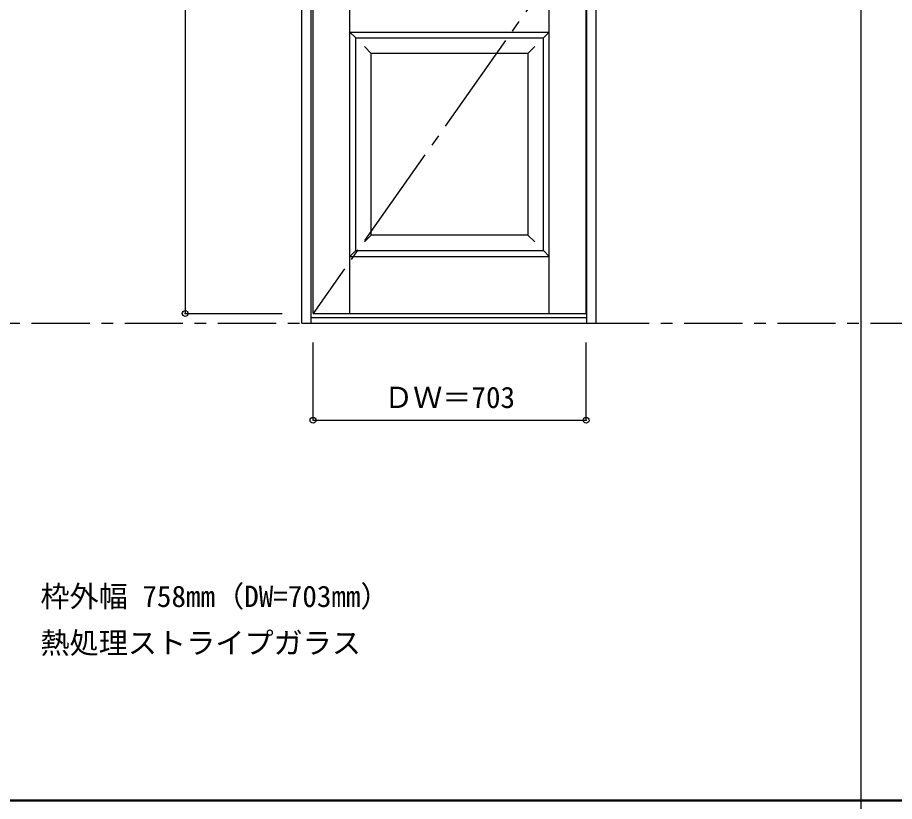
# Model space of a CAD drawing. Units: millimetres, scale not verified. Extents: x -6000 to 5700, y -4307 to 4260.
# Drawn here: x -966 to 1291, y 186 to 2206 of the extents above; entities that cross this region are included whole.
import ezdxf
from ezdxf.enums import TextEntityAlignment as Align

# ---------------------------------------------------------------- set-up
doc = ezdxf.new("R2010")
doc.units = ezdxf.units.MM
doc.header["$LTSCALE"] = 30
doc.header["$PDMODE"] = 32
doc.header["$PDSIZE"] = 15
doc.linetypes.add('CHAIN1', pattern=[8, 5, -1, 1, -1])
doc.linetypes.add('CHAIN2', pattern=[12, 9, -1, 1, -1])
for name, color, linetype in [('0-1_通り芯', 7, 'CHAIN1'), ('0-2_扉', 7, 'Continuous'), ('0-4_枠', 3, 'Continuous'), ('0-7', 7, 'CHAIN2'), ('0-A_文字', 7, 'Continuous'), ('0-B_寸法', 7, 'Continuous'), ('F-1_枠', 6, 'Continuous')]:
    doc.layers.add(name, color=color, linetype=linetype)
doc.styles.add('ＭＳ ゴシック', font='')
doc.styles.get('ＭＳ ゴシック').set_extended_font_data('MS Gothic')

msp = doc.modelspace()

# ---------------------------------------------------------------- linework, layer by layer
at = {"layer": '0-1_通り芯'}
msp.add_line((-5490, 1418), (3436.4, 1418), dxfattribs=at)
at = {"layer": '0-2_扉'}
for p, q in [((-205.2, 1443), (-205.2, 3438)), ((402.8, 1443), (402.8, 3438)), ((-110.2, 1443), (-110.2, 2394.82)), ((-110.2, 2168), (-95.2, 2153)), ((-110.2, 2168), (402.8, 2168)), ((387.8, 2153), (402.8, 2168)), ((-95.2, 2153), (387.8, 2153)), ((-95.2, 1605), (-95.2, 2153)), ((387.8, 1605), (387.8, 2153)), ((-55.16, 2113), (-72.84, 2130.68)), ((347.8, 2113), (365.48, 2130.68)), ((-55.2, 1645), (-55.2, 2113)), ((347.8, 2113), (-55.16, 2113)), ((347.8, 2113), (347.8, 1645)), ((-55.2, 1645), (-72.88, 1627.32)), ((-55.2, 1645), (-55.2, 1646.43)), ((347.8, 1645), (-55.2, 1645)), ((347.8, 1645), (365.48, 1627.32)), ((-95.2, 1605), (-110.2, 1590)), ((-95.2, 1605), (387.8, 1605)), ((387.8, 1605), (402.8, 1590)), ((-110.2, 1590), (402.8, 1590))]:
    msp.add_line(p, q, dxfattribs=at)
msp.add_lwpolyline([(-205.2, 1443), (497.8, 1443), (497.8, 3438)], dxfattribs=at)
at = {"layer": '0-4_枠'}
for p, q in [((-234.2, 1418), (-234.2, 3465)), ((523.8, 1418), (523.8, 3465)), ((-210.2, 1418), (-210.2, 3441)), ((499.8, 1418), (499.8, 3441)), ((-210.2, 1433), (499.8, 1433)), ((-234.2, 1418), (523.8, 1418))]:
    msp.add_line(p, q, dxfattribs=at)
at = {"layer": '0-7'}
msp.add_line((497.8, 2440.5), (-205.2, 1443), dxfattribs=at)
at = {"layer": '0-B_寸法', "color": 4}
for p, q in [((-534.2, 3438), (-534.2, 1443)), ((-534.2, 1443), (-284.2, 1443)), ((-205.2, 1168), (-205.2, 1368)), ((497.8, 1168), (497.8, 1368)), ((-205.2, 1168), (497.8, 1168))]:
    msp.add_line(p, q, dxfattribs=at)
at = {"layer": '0-B_寸法'}
for p in [(-534.2, 1443), (-205.2, 1168), (497.8, 1168)]:
    msp.add_point(p, dxfattribs=at)
at = {"layer": 'F-1_枠'}
for p, q in [((1204.8, 4175), (1204.8, -3790)), ((-6000, 190.5), (5690, 190.5)), ((-6000, 187.5), (5690, 187.5))]:
    msp.add_line(p, q, dxfattribs=at)

# ---------------------------------------------------------------- texts
at = {"layer": '0-A_文字', "style": 'ＭＳ ゴシック'}
for s, p in [('枠外幅 758mm（DW=703mm）', (-906.8, 670.5)), ('熱処理ストライプガラス', (-906.8, 550.5))]:
    msp.add_text(s, height=54.99, dxfattribs=at).set_placement(p, align=Align.BOTTOM_LEFT)
at = {"layer": '0-B_寸法', "style": 'ＭＳ ゴシック'}
msp.add_text('ＤＷ＝703', height=54.99, dxfattribs=at).set_placement((-22.45, 1183), align=Align.BOTTOM_LEFT)

doc.saveas('drawing.dxf')
